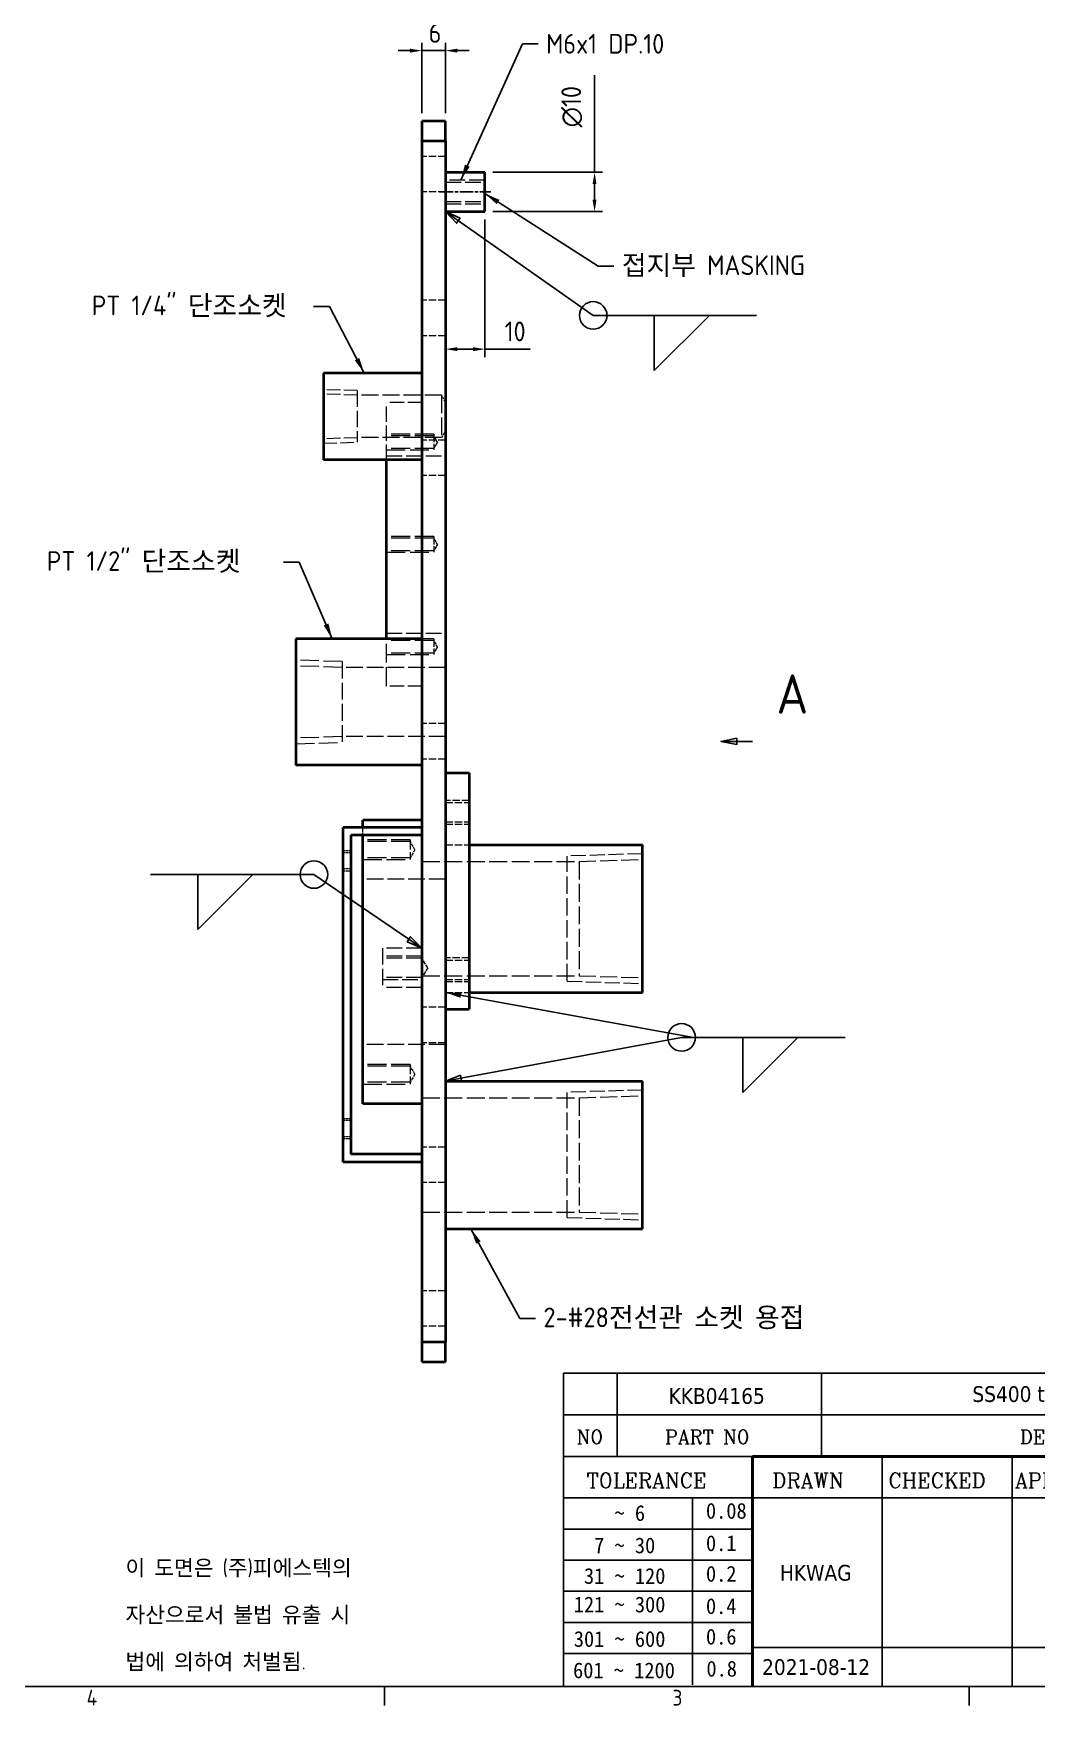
# Model space of a CAD drawing. Header units: millimetres. Extents: x 0 to 1188, y 0 to 840.
# Drawn here: x 653.4 to 908.1, y 15.2 to 439.7 of the extents above; entities that cross this region are included whole.
import ezdxf
from ezdxf.enums import TextEntityAlignment as Align

# ---------------------------------------------------------------- set-up
doc = ezdxf.new("R2010")
doc.units = ezdxf.units.MM
doc.header["$LTSCALE"] = 2
doc.linetypes.add('CHAIN', pattern=[0.3543, 0.2362, -0.0295, 0.0591, -0.0295])
doc.linetypes.add('DASHED', pattern=[0.2067, 0.1654, -0.0413])
doc.layers.get('0').update_dxf_attribs({"color": 3, "lineweight": 25})
for name, color, linetype, lineweight in [('가려진 것(ISO)', 2, 'DASHED', 18), ('가시적인 것(ISO)', 3, 'Continuous', 40), ('경계(ISO)', 7, 'Continuous', 25), ('기호(ISO)', 5, 'Continuous', 25), ('단면선(ISO)', 7, 'CHAIN', 25), ('제목(ISO)', 5, 'Continuous', 50), ('중심선(ISO)', 1, 'Continuous', 25), ('치수(ISO)', 2, 'Continuous', 25)]:
    doc.layers.add(name, color=color, linetype=linetype, lineweight=lineweight)
doc.styles.add('HAN_291', font='')
doc.styles.add('RC_284', font='ROMANC.shx')
doc.styles.add('RC_287', font='ROMANC.shx')
doc.styles.add('문자 텍스트_PSTEK_POSCO', font='isocp.shx')
doc.styles.add('부품번호텍스트_PSTEK_POSCO', font='isocp.shx')
doc.styles.add('치수 텍스트_PSTEK_POSCO', font='isocp.shx')
doc.styles.add('텍스트 스타일198', font='tahoma.ttf')
doc.styles.get('HAN_291').set_extended_font_data('GulimChe')
doc.dimstyles.new('치수_PSTEK_POSCO', dxfattribs={"dimscale": 2, "dimtxt": 2.5, "dimasz": 1.5, "dimexe": 1, "dimexo": 1, "dimgap": 1, "dimtad": 1, "dimrnd": 1e-08, "dimdsep": 46, "dimtxsty": '치수 텍스트_PSTEK_POSCO', "dimcen": 0.09, "dimdle": 10, "dimclrd": 7, "dimclre": 7, "dimclrt": 2, "dimadec": 1, "dimazin": 2, "dimtfac": 1, "dimtmove": 0, "dimatfit": 3, "dimfxl": 0, "dimtolj": 1, "dimlwd": -1, "dimlwe": -1, "dimarcsym": 0})
doc.dimstyles.new('치수_PSTEK_POSCO$7', dxfattribs={"dimscale": 2, "dimtxt": 2.5, "dimasz": 2, "dimexe": 1, "dimexo": 1, "dimgap": 1, "dimtad": 1, "dimrnd": 1e-08, "dimdsep": 46, "dimtxsty": '치수 텍스트_PSTEK_POSCO', "dimcen": 0.09, "dimdle": 10, "dimclrd": 7, "dimclre": 7, "dimclrt": 2, "dimadec": 1, "dimazin": 2, "dimtfac": 1, "dimtmove": 0, "dimatfit": 3, "dimfxl": 0, "dimtolj": 1, "dimlwd": -1, "dimlwe": -1, "dimarcsym": 0})

# ---------------------------------------------------------------- blocks, each defined once
blk = doc.blocks.new('경계 Default Border')
at = {"layer": '경계(ISO)'}
for p, q in [((371.25, 10), (371.25, 7.6)), ((445.5, 10), (445.5, 7.6))]:
    blk.add_line(p, q, dxfattribs=at)
at = {"layer": '경계(ISO)', "flags": 128}
blk.add_lwpolyline([(10, 10), (10, 410), (584, 410), (584, 10), (10, 10)], dxfattribs=at)
at = {"layer": '경계(ISO)', "color": 2, "char_height": 2, "attachment_point": 7, "style": '문자 텍스트_PSTEK_POSCO'}
for s, insert in [('4', (333.44, 7.6)), ('3', (407.82, 7.58))]:
    blk.add_mtext(s, dxfattribs=dict(at, insert=insert))
blk = doc.blocks.new('제목 블록 PSTEK')
at = {"color": 180}
for p, q in [((182.48, 11.79), (182.48, 51.57)), ((182.48, 51.57), (372.48, 51.57)), ((189.27, 51.57), (189.27, 41.01)), ((215.22, 41.01), (215.22, 51.57)), ((182.48, 46.29), (372.48, 46.29)), ((182.48, 41.01), (206.45, 41.01)), ((222.94, 11.79), (222.94, 41.01)), ((239.43, 11.79), (239.43, 41.01)), ((182.48, 35.73), (206.45, 35.73)), ((198.86, 12.03), (198.86, 35.73)), ((206.45, 35.73), (372.48, 35.73)), ((182.48, 31.78), (206.45, 31.78)), ((182.48, 27.83), (206.45, 27.83)), ((182.48, 23.88), (206.45, 23.88)), ((182.48, 19.93), (206.45, 19.93)), ((182.48, 15.98), (206.45, 15.98)), ((206.45, 16.74), (255.92, 16.74)), ((182.48, 11.79), (372.48, 11.79))]:
    blk.add_line(p, q, dxfattribs=at)
at = {"color": 7, "lineweight": 50}
for p, q in [((206.45, 11.79), (206.45, 41.01)), ((206.45, 41.01), (372.48, 41.01))]:
    blk.add_line(p, q, dxfattribs=at)
at = {"layer": '제목(ISO)', "lineweight": 18}
blk.add_line((182.48, 35.73), (182.48, 11.79), dxfattribs=at)
at = {"color": 2}
for s, height, style, p in [('NO', 1.742, 'RC_284', (184.14, 42.62)), ('PART NO', 1.742, 'RC_284', (195.34, 42.62)), ('DESCRIPTION', 1.7424, 'RC_284', (240.4, 42.62)), (' TOLERANCE', 1.9, 'RC_287', (184.09, 37.01)), ('DRAWN', 1.9, 'RC_287', (208.98, 37.01)), ('CHECKED', 1.9, 'RC_287', (223.69, 37.01)), ('APPROVED', 1.9, 'RC_287', (239.78, 37.01)), ('    ~ 6', 2, 'HAN_291', (183.77, 32.82)), ('0.08', 2, 'HAN_291', (200.55, 33.1)), ('  7 ~ 30', 2, 'HAN_291', (183.77, 28.71)), ('0.1', 2, 'HAN_291', (200.55, 28.99)), (' 31 ~ 120', 2, 'HAN_291', (183.77, 24.83)), ('0.2', 2, 'HAN_291', (200.55, 25.11)), ('121 ~ 300', 2, 'HAN_291', (183.77, 21.21)), ('0.4', 2, 'HAN_291', (200.55, 21)), ('301 ~ 600', 2, 'HAN_291', (183.77, 16.83)), ('0.6', 2, 'HAN_291', (200.55, 17.12)), ('0.8', 2, 'HAN_291', (200.61, 13.06)), ('601 ~ 1200', 2, 'HAN_291', (183.68, 12.85))]:
    blk.add_text(s, height=height, dxfattribs=dict(at, style=style)).set_placement(p)
at = {"layer": '제목(ISO)', "color": 7, "style": '텍스트 스타일198'}
for tag, p in [('4._COLOR_001', (314.44, 49.59)), ('부품_번호_001', (195.81, 47.68)), ('설명_001', (234.38, 47.92)), ('재질_001', (291.7, 47.93)), ("3._Q'TY_001", (312.71, 47.92)), ('질량\\P3;_001', (350.32, 48.16)), ('4._COLOR_002', (323.44, 46.21)), ('1._MODEL_NAME_001', (332.03, 37.37)), ('제목_001', (337.44, 32.12)), ('부품_번호_001', (334.47, 26.81)), ('설계자_001', (209.94, 25.23)), ('프로젝트_001', (270.36, 18.44)), ('시트_크기_001', (260.79, 14.82)), ('프로젝트_002', (270.12, 14.98)), ('작성_날짜_001', (207.68, 13.27)), ('프로젝트_003', (285.7, 11.55))]:
    blk.add_attdef(tag, p, '', height=2, dxfattribs=at)
for tag, p in [('점검자', (231.18, 26.23)), ('엔지니어링_승인자', (247.67, 26.23)), ('점검_날짜', (231.18, 14.27)), ('엔지니어링_승인_날짜', (247.67, 14.27))]:
    blk.add_attdef(tag, text='', height=2, dxfattribs=at).set_placement(p, align=Align.MIDDLE_CENTER)
blk = doc.blocks.new('2dTransSection0')
at = {"layer": '단면선(ISO)', "linetype": 'Continuous'}
for p, q in [((416, 130.39), (414, 129.99)), ((416, 129.99), (414, 129.99)), ((414, 129.99), (416, 129.59)), ((416, 129.59), (416, 130.39)), ((418, 129.99), (416, 129.99))]:
    blk.add_line(p, q, dxfattribs=at)
at = {"layer": '단면선(ISO)', "linetype": 'Continuous', "flags": 128}
blk.add_lwpolyline([(416, 130.39), (414, 129.99), (416, 129.59), (416, 130.39)], dxfattribs=at)
at = {"layer": '단면선(ISO)'}
blk.add_solid([(416, 130.39), (414, 129.99), (416, 129.59), (416, 130.39)], dxfattribs=at)
at = {"layer": '단면선(ISO)', "insert": (421.03, 133.49), "char_height": 5, "attachment_point": 7, "style": '부품번호텍스트_PSTEK_POSCO'}
blk.add_mtext('A', dxfattribs=at)
blk = doc.blocks.new('*D98')
at = {"layer": 'Defpoints', "color": 0, "transparency": 16777216}
for p in [(752.01, 435.34), (752.01, 417.47), (758.01, 417.47)]:
    blk.add_point(p, dxfattribs=at)
at = {"layer": '치수(ISO)', "color": 7, "transparency": 16777216}
for p, q in [((752.01, 419.47), (752.01, 437.34)), ((758.01, 419.47), (758.01, 437.34)), ((749.01, 435.34), (746.01, 435.34)), ((758.01, 435.34), (752.01, 435.34)), ((761.01, 435.34), (764.01, 435.34))]:
    blk.add_line(p, q, dxfattribs=at)
for points in [[(749.01, 435.84), (749.01, 434.84), (752.01, 435.34)], [(761.01, 435.84), (761.01, 434.84), (758.01, 435.34)]]:
    blk.add_solid(points, dxfattribs=at)
at = {"layer": '치수(ISO)', "color": 2, "transparency": 16777216, "insert": (753.73, 439.84), "char_height": 5, "attachment_point": 4, "style": '치수 텍스트_PSTEK_POSCO'}
blk.add_mtext('\\A1;6', dxfattribs=at)
blk = doc.blocks.new('*D99')
at = {"layer": 'Defpoints', "color": 0, "transparency": 16777216}
for p in [(758.01, 394.47), (768.01, 394.47), (768.01, 359.55)]:
    blk.add_point(p, dxfattribs=at)
at = {"layer": '치수(ISO)', "color": 7, "transparency": 16777216}
for p, q in [((758.01, 392.47), (758.01, 357.55)), ((768.01, 392.47), (768.01, 357.55)), ((761.01, 359.55), (765.01, 359.55)), ((768.01, 359.55), (779.54, 359.55))]:
    blk.add_line(p, q, dxfattribs=at)
for points in [[(761.01, 360.05), (761.01, 359.05), (758.01, 359.55)], [(765.01, 360.05), (765.01, 359.05), (768.01, 359.55)]]:
    blk.add_solid(points, dxfattribs=at)
at = {"layer": '치수(ISO)', "color": 2, "transparency": 16777216, "insert": (773.04, 364.05), "char_height": 5, "attachment_point": 4, "style": '치수 텍스트_PSTEK_POSCO'}
blk.add_mtext('\\A1;10', dxfattribs=at)
blk = doc.blocks.new('*D103')
at = {"layer": 'Defpoints', "color": 0, "transparency": 16777216}
for p in [(768.01, 404.47), (768.01, 394.47), (795.86, 394.47)]:
    blk.add_point(p, dxfattribs=at)
at = {"layer": '치수(ISO)', "color": 7, "transparency": 16777216}
for p, q in [((795.86, 404.47), (795.86, 429.15)), ((770.01, 404.47), (797.86, 404.47)), ((795.86, 397.47), (795.86, 401.47)), ((770.01, 394.47), (797.86, 394.47))]:
    blk.add_line(p, q, dxfattribs=at)
for points in [[(795.36, 401.47), (796.36, 401.47), (795.86, 404.47)], [(795.36, 397.47), (796.36, 397.47), (795.86, 394.47)]]:
    blk.add_solid(points, dxfattribs=at)
at = {"layer": '치수(ISO)', "color": 2, "transparency": 16777216, "insert": (790.1, 415.86), "char_height": 5, "attachment_point": 4, "rotation": 90, "style": '치수 텍스트_PSTEK_POSCO'}
blk.add_mtext('\\A1;\\fAIGDT|b0|i0;\\H5.0000;\\ln\\fisocp|b0|i0;\\H5.0000;10', dxfattribs=at)

msp = doc.modelspace()

# ---------------------------------------------------------------- linework, layer by layer
at = {"layer": '가려진 것(ISO)', "ltscale": 5.71399}
for p, q in [((758.0067, 408.4729), (752.0067, 408.4729)), ((758.0067, 399.4729), (752.0067, 399.4729)), ((758.0067, 371.9729), (752.0067, 371.9729)), ((758.0067, 362.9729), (752.0067, 362.9729)), ((758.0067, 336.4729), (752.0067, 336.4729)), ((758.0067, 327.4729), (752.0067, 327.4729)), ((758.0067, 264.4729), (752.0067, 264.4729)), ((758.0067, 255.4729), (752.0067, 255.4729)), ((764.0067, 244.9729), (758.0067, 244.9729)), ((758.0067, 244.4314), (764.0067, 244.4314)), ((758.0067, 239.5144), (764.0067, 239.5144)), ((758.0067, 238.9729), (764.0067, 238.9729)), ((758.0067, 233.7229), (764.0067, 233.7229)), ((764.0067, 204.9729), (758.0067, 204.9729)), ((758.0067, 204.4314), (764.0067, 204.4314)), ((758.0067, 199.5144), (764.0067, 199.5144)), ((758.0067, 198.9729), (764.0067, 198.9729)), ((758.0067, 196.2229), (764.0067, 196.2229)), ((758.0067, 192.4729), (752.0067, 192.4729)), ((758.0067, 183.4729), (752.0067, 183.4729)), ((758.0067, 156.9729), (752.0067, 156.9729)), ((758.0067, 147.9729), (752.0067, 147.9729)), ((758.0067, 120.4729), (752.0067, 120.4729)), ((758.0067, 111.4729), (752.0067, 111.4729))]:
    msp.add_line(p, q, dxfattribs=at)
at = {"layer": '가려진 것(ISO)', "ltscale": 12.094824}
for p, q in [((768.0067, 402.4729), (758.0067, 402.4729)), ((758.0067, 401.9314), (768.0067, 401.9314)), ((758.0067, 397.0144), (768.0067, 397.0144)), ((758.0067, 396.4729), (768.0067, 396.4729)), ((743.0067, 332.4729), (758.0067, 332.4729)), ((743.0067, 287.4729), (758.0067, 287.4729)), ((752.0067, 207.4729), (742.0067, 207.4729)), ((752.0067, 205.4729), (742.0067, 205.4729)), ((752.0067, 204.9314), (742.0067, 204.9314)), ((752.0067, 200.0144), (742.0067, 200.0144)), ((742.0067, 199.4729), (752.0067, 199.4729)), ((752.0067, 197.4729), (742.0067, 197.4729))]:
    msp.add_line(p, q, dxfattribs=at)
at = {"layer": '가려진 것(ISO)', "ltscale": 10.416306}
for p, q in [((735.6147, 349.0126), (727.0067, 349.2816)), ((735.6147, 347.8834), (727.0067, 348.1524)), ((735.6147, 337.0624), (727.0067, 336.7934)), ((727.0067, 335.6643), (735.6147, 335.9333))]:
    msp.add_line(p, q, dxfattribs=at)
at = {"layer": '가려진 것(ISO)', "ltscale": 12.424364}
msp.add_line((735.6147, 349.0126), (735.6147, 335.9333), dxfattribs=at)
at = {"layer": '가려진 것(ISO)', "ltscale": 12.936624}
for p, q in [((757.0067, 347.8324), (735.6147, 347.8324)), ((757.0067, 337.1134), (735.6147, 337.1134))]:
    msp.add_line(p, q, dxfattribs=at)
at = {"layer": '가려진 것(ISO)', "ltscale": 10.885341}
for p, q in [((752.0067, 345.9729), (743.0067, 345.9729)), ((752.0067, 273.9729), (743.0067, 273.9729))]:
    msp.add_line(p, q, dxfattribs=at)
at = {"layer": '가려진 것(ISO)', "ltscale": 11.691663}
msp.add_line((743.0067, 331.4729), (743.0067, 345.9729), dxfattribs=at)
at = {"layer": '가려진 것(ISO)', "ltscale": 13.576331}
msp.add_line((757.0067, 347.8324), (757.0067, 337.1134), dxfattribs=at)
at = {"layer": '가려진 것(ISO)', "ltscale": 1.848983}
for p, q in [((758.0067, 346.1681), (757.0067, 347.8324)), ((758.0067, 338.7777), (757.0067, 337.1134))]:
    msp.add_line(p, q, dxfattribs=at)
at = {"layer": '가려진 것(ISO)', "ltscale": 14.513788}
for p, q in [((755.0067, 337.9537), (743.0067, 337.9537)), ((755.0067, 337.5747), (743.0067, 337.5747)), ((755.0067, 334.3327), (743.0067, 334.3327)), ((743.0067, 333.9537), (755.0067, 333.9537)), ((755.0067, 311.9729), (743.0067, 311.9729)), ((755.0067, 311.5939), (743.0067, 311.5939)), ((755.0067, 308.3519), (743.0067, 308.3519)), ((743.0067, 307.9729), (755.0067, 307.9729)), ((755.0067, 285.9922), (743.0067, 285.9922)), ((743.0067, 273.9729), (743.0067, 285.9729)), ((755.0067, 285.6132), (743.0067, 285.6132)), ((755.0067, 282.3712), (743.0067, 282.3712)), ((743.0067, 281.9922), (755.0067, 281.9922)), ((749.0067, 234.9729), (737.0067, 234.9729)), ((749.0067, 234.5399), (737.0067, 234.5399)), ((749.0067, 230.4059), (737.0067, 230.4059)), ((737.0067, 229.9729), (749.0067, 229.9729)), ((749.0067, 177.9729), (737.0067, 177.9729)), ((749.0067, 177.5399), (737.0067, 177.5399)), ((749.0067, 173.4059), (737.0067, 173.4059)), ((737.0067, 172.9729), (749.0067, 172.9729))]:
    msp.add_line(p, q, dxfattribs=at)
at = {"layer": '가려진 것(ISO)', "ltscale": 5.983681}
for p, q in [((755.0067, 337.9537), (755.0067, 333.9537)), ((755.0067, 311.9729), (755.0067, 307.9729)), ((755.0067, 285.9922), (755.0067, 281.9922))]:
    msp.add_line(p, q, dxfattribs=at)
at = {"layer": '가려진 것(ISO)', "ltscale": 1.800898}
for p, q in [((755.9807, 335.9537), (755.0067, 337.5747)), ((755.9807, 335.9537), (755.0067, 334.3327)), ((755.9807, 309.9729), (755.0067, 311.5939)), ((755.9807, 309.9729), (755.0067, 308.3519)), ((755.9807, 283.9922), (755.0067, 285.6132)), ((755.9807, 283.9922), (755.0067, 282.3712))]:
    msp.add_line(p, q, dxfattribs=at)
at = {"layer": '가려진 것(ISO)', "ltscale": 14.228036}
for p, q in [((731.7647, 280.2181), (720.0067, 280.5855)), ((731.7647, 278.7659), (720.0067, 279.1333)), ((731.7647, 261.1799), (720.0067, 260.8125)), ((720.0067, 259.3603), (731.7647, 259.7277))]:
    msp.add_line(p, q, dxfattribs=at)
at = {"layer": '가려진 것(ISO)', "ltscale": 12.976186}
msp.add_line((731.7647, 280.2181), (731.7647, 259.7277), dxfattribs=at)
at = {"layer": '가려진 것(ISO)', "ltscale": 12.695694}
for p, q in [((758.0067, 278.7104), (731.7647, 278.7104)), ((758.0067, 261.2354), (731.7647, 261.2354))]:
    msp.add_line(p, q, dxfattribs=at)
at = {"layer": '가려진 것(ISO)', "ltscale": 1.904597}
for p, q in [((737.0067, 236.14), (737.0067, 238.14)), ((734.0067, 232.14), (732.0067, 232.14)), ((734.0067, 231.707), (732.0067, 231.707)), ((734.0067, 227.573), (732.0067, 227.573)), ((732.0067, 227.14), (734.0067, 227.14)), ((734.0067, 164.14), (732.0067, 164.14)), ((734.0067, 163.707), (732.0067, 163.707)), ((734.0067, 159.573), (732.0067, 159.573)), ((732.0067, 159.14), (734.0067, 159.14))]:
    msp.add_line(p, q, dxfattribs=at)
at = {"layer": '가려진 것(ISO)', "ltscale": 7.479626}
for p, q in [((749.0067, 234.9729), (749.0067, 229.9729)), ((749.0067, 177.9729), (749.0067, 172.9729))]:
    msp.add_line(p, q, dxfattribs=at)
at = {"layer": '가려진 것(ISO)', "ltscale": 2.296422}
for p, q in [((750.2486, 232.4729), (749.0067, 234.5399)), ((750.2486, 232.4729), (749.0067, 230.4059)), ((750.2486, 175.4729), (749.0067, 177.5399)), ((750.2486, 175.4729), (749.0067, 173.4059))]:
    msp.add_line(p, q, dxfattribs=at)
at = {"layer": '가려진 것(ISO)', "ltscale": 13.79087}
for p, q in [((752.0067, 229.4729), (791.9147, 229.4729)), ((752.0067, 200.4729), (791.9147, 200.4729)), ((752.0067, 169.4729), (791.9147, 169.4729)), ((752.0067, 140.4729), (791.9147, 140.4729))]:
    msp.add_line(p, q, dxfattribs=at)
at = {"layer": '가려진 것(ISO)', "ltscale": 11.556195}
for p, q in [((808.0067, 231.4555), (788.9067, 230.8586)), ((788.9067, 199.0872), (808.0067, 198.4903)), ((808.0067, 171.4555), (788.9067, 170.8586)), ((788.9067, 139.0872), (808.0067, 138.4903))]:
    msp.add_line(p, q, dxfattribs=at)
at = {"layer": '가려진 것(ISO)', "ltscale": 13.413553}
for p, q in [((788.9067, 199.0872), (788.9067, 230.8586)), ((788.9067, 139.0872), (788.9067, 170.8586))]:
    msp.add_line(p, q, dxfattribs=at)
at = {"layer": '가려진 것(ISO)', "ltscale": 12.981647}
for p, q in [((791.9147, 229.4729), (808.0067, 229.9758)), ((791.9147, 200.4729), (808.0067, 199.97)), ((791.9147, 169.4729), (808.0067, 169.9758)), ((791.9147, 140.4729), (808.0067, 139.97))]:
    msp.add_line(p, q, dxfattribs=at)
at = {"layer": '가려진 것(ISO)', "ltscale": 13.773915}
for p, q in [((791.9147, 229.4729), (791.9147, 200.4729)), ((791.9147, 169.4729), (791.9147, 140.4729))]:
    msp.add_line(p, q, dxfattribs=at)
at = {"layer": '가려진 것(ISO)', "ltscale": 12.699565}
for p, q in [((758.0067, 224.9729), (737.0067, 224.9729)), ((758.0067, 182.9729), (737.0067, 182.9729))]:
    msp.add_line(p, q, dxfattribs=at)
at = {"layer": '가려진 것(ISO)', "ltscale": 12.665669}
msp.add_line((742.0067, 207.4729), (742.0067, 197.4729), dxfattribs=at)
at = {"layer": '가려진 것(ISO)', "ltscale": 2.731395}
for q in [(752.0067, 204.9314), (752.0067, 200.0144)]:
    msp.add_line((753.4839, 202.4729), q, dxfattribs=at)
at = {"layer": '가시적인 것(ISO)'}
for p, q in [((758.0067, 417.4729), (752.0067, 417.4729)), ((752.0067, 417.4729), (752.0067, 412.4729)), ((758.0067, 412.4729), (758.0067, 417.4729)), ((752.0067, 412.4729), (758.0067, 412.4729)), ((752.0067, 412.4729), (752.0067, 107.4729)), ((758.0067, 412.4729), (758.0067, 107.4729)), ((758.0067, 404.4729), (768.0067, 404.4729)), ((768.0067, 394.4729), (768.0067, 404.4729)), ((758.0067, 394.4729), (768.0067, 394.4729)), ((727.0067, 353.4729), (727.0067, 331.4729)), ((752.0067, 353.4729), (727.0067, 353.4729)), ((752.0067, 331.4729), (727.0067, 331.4729)), ((743.0067, 285.9729), (743.0067, 331.4729)), ((720.0067, 285.9729), (720.0067, 253.9729)), ((752.0067, 285.9729), (720.0067, 285.9729)), ((752.0067, 253.9729), (720.0067, 253.9729)), ((758.0067, 251.9729), (764.0067, 251.9729)), ((764.0067, 251.9729), (764.0067, 191.9729)), ((752.0067, 238.14), (732.0067, 238.14)), ((732.0067, 153.14), (732.0067, 238.14)), ((752.0067, 239.9729), (737.0067, 239.9729)), ((737.0067, 238.14), (737.0067, 239.9729)), ((734.0067, 236.14), (734.0067, 155.14)), ((752.0067, 236.14), (734.0067, 236.14)), ((737.0067, 167.9729), (737.0067, 236.14)), ((764.0067, 233.7229), (808.0067, 233.7229)), ((808.0067, 196.2229), (808.0067, 233.7229)), ((764.0067, 196.2229), (808.0067, 196.2229)), ((758.0067, 191.9729), (764.0067, 191.9729)), ((758.0067, 173.7229), (808.0067, 173.7229)), ((808.0067, 136.2229), (808.0067, 173.7229)), ((752.0067, 167.9729), (737.0067, 167.9729)), ((752.0067, 153.14), (732.0067, 153.14)), ((752.0067, 155.14), (734.0067, 155.14)), ((758.0067, 136.2229), (808.0067, 136.2229)), ((758.0067, 107.4729), (752.0067, 107.4729)), ((752.0067, 107.4729), (752.0067, 102.4729)), ((758.0067, 102.4729), (758.0067, 107.4729)), ((752.0067, 102.4729), (758.0067, 102.4729))]:
    msp.add_line(p, q, dxfattribs=at)
at = {"layer": '기호(ISO)', "color": 7}
for p, q in [((761.2792, 392.1728), (758.0067, 394.4729)), ((761.7392, 392.8273), (758.0067, 394.4729)), ((758.0067, 394.4729), (760.8192, 391.5183)), ((760.8192, 391.5183), (761.7392, 392.8273)), ((761.2792, 392.1728), (795.5086, 368.1142)), ((795.5086, 368.1142), (837.0086, 368.1142)), ((724.6029, 226.1667), (683.1029, 226.1667)), ((748.7023, 209.727), (724.6029, 226.1667)), ((749.1531, 210.3879), (748.2515, 209.0662)), ((748.2515, 209.0662), (752.0067, 207.4729)), ((748.7023, 209.727), (752.0067, 207.4729)), ((752.0067, 207.4729), (749.1531, 210.3879)), ((761.9399, 174.4506), (817.9692, 184.8161)), ((817.9692, 184.8161), (859.4692, 184.8161)), ((761.7944, 175.2372), (758.0067, 173.7229)), ((761.9399, 174.4506), (758.0067, 173.7229)), ((762.0855, 173.6639), (761.7944, 175.2372)), ((758.0067, 173.7229), (762.0855, 173.6639))]:
    msp.add_line(p, q, dxfattribs=at)
at = {"layer": '기호(ISO)'}
for p, q in [((811.0086, 368.1142), (825.0086, 368.1142)), ((825.0086, 368.1142), (811.0086, 354.1142)), ((811.0086, 354.1142), (811.0086, 368.1142)), ((695.1029, 226.1667), (709.1029, 226.1667)), ((709.1029, 226.1667), (695.1029, 212.1667)), ((695.1029, 212.1667), (695.1029, 226.1667)), ((833.4692, 184.8161), (847.4692, 184.8161)), ((847.4692, 184.8161), (833.4692, 170.8161)), ((833.4692, 170.8161), (833.4692, 184.8161))]:
    msp.add_line(p, q, dxfattribs=at)
at = {"layer": '기호(ISO)', "color": 7, "flags": 128}
for points in [[(761.7392, 392.8273), (758.0067, 394.4729), (760.8192, 391.5183), (761.7392, 392.8273)], [(748.2515, 209.0662), (752.0067, 207.4729), (749.1531, 210.3879), (748.2515, 209.0662)], [(761.7944, 175.2372), (758.0067, 173.7229), (762.0854, 173.6639), (761.7944, 175.2372)]]:
    msp.add_lwpolyline(points, dxfattribs=at)
at = {"layer": '기호(ISO)'}
for centre in [(795.5086, 368.1142), (724.6029, 226.1667), (817.9692, 184.8161)]:
    msp.add_circle(centre, 3.5, dxfattribs=at)
at = {"layer": '기호(ISO)', "color": 7}
for points in [[(761.7392, 392.8273), (758.0067, 394.4729), (760.8192, 391.5183), (761.7392, 392.8273)], [(748.2515, 209.0662), (752.0067, 207.4729), (749.1531, 210.3879), (748.2515, 209.0662)], [(761.7944, 175.2372), (758.0067, 173.7229), (762.0854, 173.6639), (761.7944, 175.2372)]]:
    msp.add_solid(points, dxfattribs=at)
at = {"layer": '중심선(ISO)', "linetype": 'CHAIN', "ltscale": 7.222748}
msp.add_line((756.5067, 399.4729), (769.5067, 399.4729), dxfattribs=at)

# ---------------------------------------------------------------- block references
at = {"xscale": 2, "yscale": 2, "zscale": 2}
msp.add_blockref('경계 Default Border', (0, 0), dxfattribs=at)
ref = msp.add_blockref('제목 블록 PSTEK', (423.0484, -3.582), dxfattribs=dict(xscale=2, yscale=2, zscale=2))
ref.add_attrib('설계자_001', 'HKWAG', (842.9276, 46.8869), dxfattribs={"layer": '제목(ISO)', "color": 7, "height": 4, "style": '텍스트 스타일198'})
ref.add_attrib('작성_날짜_001', '2021-08-12', (838.4025, 22.95), dxfattribs={"layer": '제목(ISO)', "color": 7, "height": 4, "style": '텍스트 스타일198'})
ref.add_attrib('설명_001', 'SS400 t=6.0*315*525', (891.8061, 92.2629), dxfattribs={"layer": '제목(ISO)', "color": 7, "height": 4, "style": '텍스트 스타일198'})
ref.add_attrib('부품_번호_001', 'KKB04165', (814.6614, 91.7794), dxfattribs={"layer": '제목(ISO)', "color": 7, "height": 4, "style": '텍스트 스타일198'})
at = {"layer": '단면선(ISO)', "xscale": 2, "yscale": 2, "zscale": 2}
msp.add_blockref('2dTransSection0', (0, 0), dxfattribs=at)

# ---------------------------------------------------------------- texts
at = {"layer": '기호(ISO)', "color": 2, "insert": (783.5488, 437.0801), "char_height": 5, "width": 35.356018, "attachment_point": 4, "line_spacing_factor": 0.4375, "style": '치수 텍스트_PSTEK_POSCO'}
msp.add_mtext('{M6x1 DP.10}', dxfattribs=at)
at = {"layer": '기호(ISO)', "color": 2, "char_height": 5, "attachment_point": 4, "style": '치수 텍스트_PSTEK_POSCO'}
for s, insert, width in [('{\\fISOCP|b0|i0;\\H5.0000;접지부 MASKING}', (802.7787, 380.5988), 54.821215), ('{\\fISOCP|b0|i0;\\H5.0000;PT 1/4" \\fSystem|b0|i0;\\H5.0000;단조소켓}', (668.1768, 370.3958), 54.35194), ('{\\fISOCP|b0|i0;\\H5.0000;PT 1/2" 단조소켓}', (656.7756, 305.5088), 58.104887), ('{\\fISOCP|b0|i0;\\H5.0000;2-#28전선관 소켓 용접}', (782.8839, 113.4794), 79.034562)]:
    msp.add_mtext(s, dxfattribs=dict(at, insert=insert, width=width))
at = {"layer": '기호(ISO)', "color": 2, "insert": (822.9838, 184.8226), "char_height": 5, "attachment_point": 4, "style": '치수 텍스트_PSTEK_POSCO'}
msp.add_mtext('{ }', dxfattribs=at)
at = {"layer": '기호(ISO)', "color": 7, "insert": (676.7398, 38.022), "char_height": 4, "width": 102.480277, "attachment_point": 4, "line_spacing_factor": 1.78626, "style": '문자 텍스트_PSTEK_POSCO'}
msp.add_mtext('{이 도면은 (주)피에스텍의\\P자산으로서 불법 유출 시 \\P법에 의하여 처벌됨.}', dxfattribs=at)

# ---------------------------------------------------------------- dimensions: what is measured, and where the dimension line sits
at = {"layer": '치수(ISO)', "color": 7}
for base, p1, p2, override, picture, middle in [((752.0067, 435.3365), (758.0067, 417.4729), (752.0067, 417.4729), {"dimdec": 2, "dimtp": 0, "dimtm": 0, "dimtdec": 2, "dimtofl": 1, "dimatfit": 1}, '*D98', (755.0067, 435.3365)), ((768.0067, 359.5508), (758.0067, 394.4729), (768.0067, 394.4729), {"dimdec": 2, "dimtp": 0, "dimtm": 0, "dimtdec": 2, "dimtofl": 0, "dimatfit": 2}, '*D99', (775.2894, 359.5508))]:
    dim = msp.add_linear_dim(base=base, p1=p1, p2=p2, angle=180, dimstyle='치수_PSTEK_POSCO', override=override, dxfattribs=at)
    dim.commit()
    dim.dimension.update_dxf_attribs({"geometry": picture, "text_midpoint": middle, "dimtype": 160})
dim = msp.add_linear_dim(base=(795.8591, 394.4729), p1=(768.0067, 404.4729), p2=(768.0067, 394.4729), angle=90, text='\\fAIGDT|b0|i0;\\H5.0000;\\ln\\fisocp|b0|i0;\\H5.0000;<>', dimstyle='치수_PSTEK_POSCO', override={"dimdec": 2, "dimtp": 0, "dimtm": 0, "dimtdec": 2, "dimtofl": 0, "dimatfit": 2}, dxfattribs=at)
dim.commit()
dim.dimension.update_dxf_attribs({"geometry": '*D103', "text_midpoint": (795.8591, 421.5038), "dimtype": 160})

# ---------------------------------------------------------------- leaders
at = {"layer": '기호(ISO)', "color": 7, "annotation_type": 0, "has_hookline": 1}
for points, hookline_direction, text_width in [([(761.8941, 402.4729), (777.5488, 437.0801), (781.5488, 437.0801)], 0, 30.0039), ([(768.0067, 399.075), (796.7787, 380.5988), (800.7787, 380.5988)], 0, 50.6067), ([(737.3975, 353.4729), (728.5288, 370.3958), (724.5288, 370.3958)], 1, 53.4863), ([(729.2558, 285.9729), (720.8805, 305.5088), (716.8805, 305.5088)], 1, 52.9287), ([(758.0067, 196.2229), (820.9838, 184.8226)], 0, 2), ([(764.4396, 136.2229), (776.8839, 113.4794), (780.8839, 113.4794)], 0, 70.7271)]:
    msp.add_leader(points, dimstyle='치수_PSTEK_POSCO$7', override={"dimtad": 0}, dxfattribs=dict(at, hookline_direction=hookline_direction, text_width=text_width))

doc.saveas('drawing.dxf')
